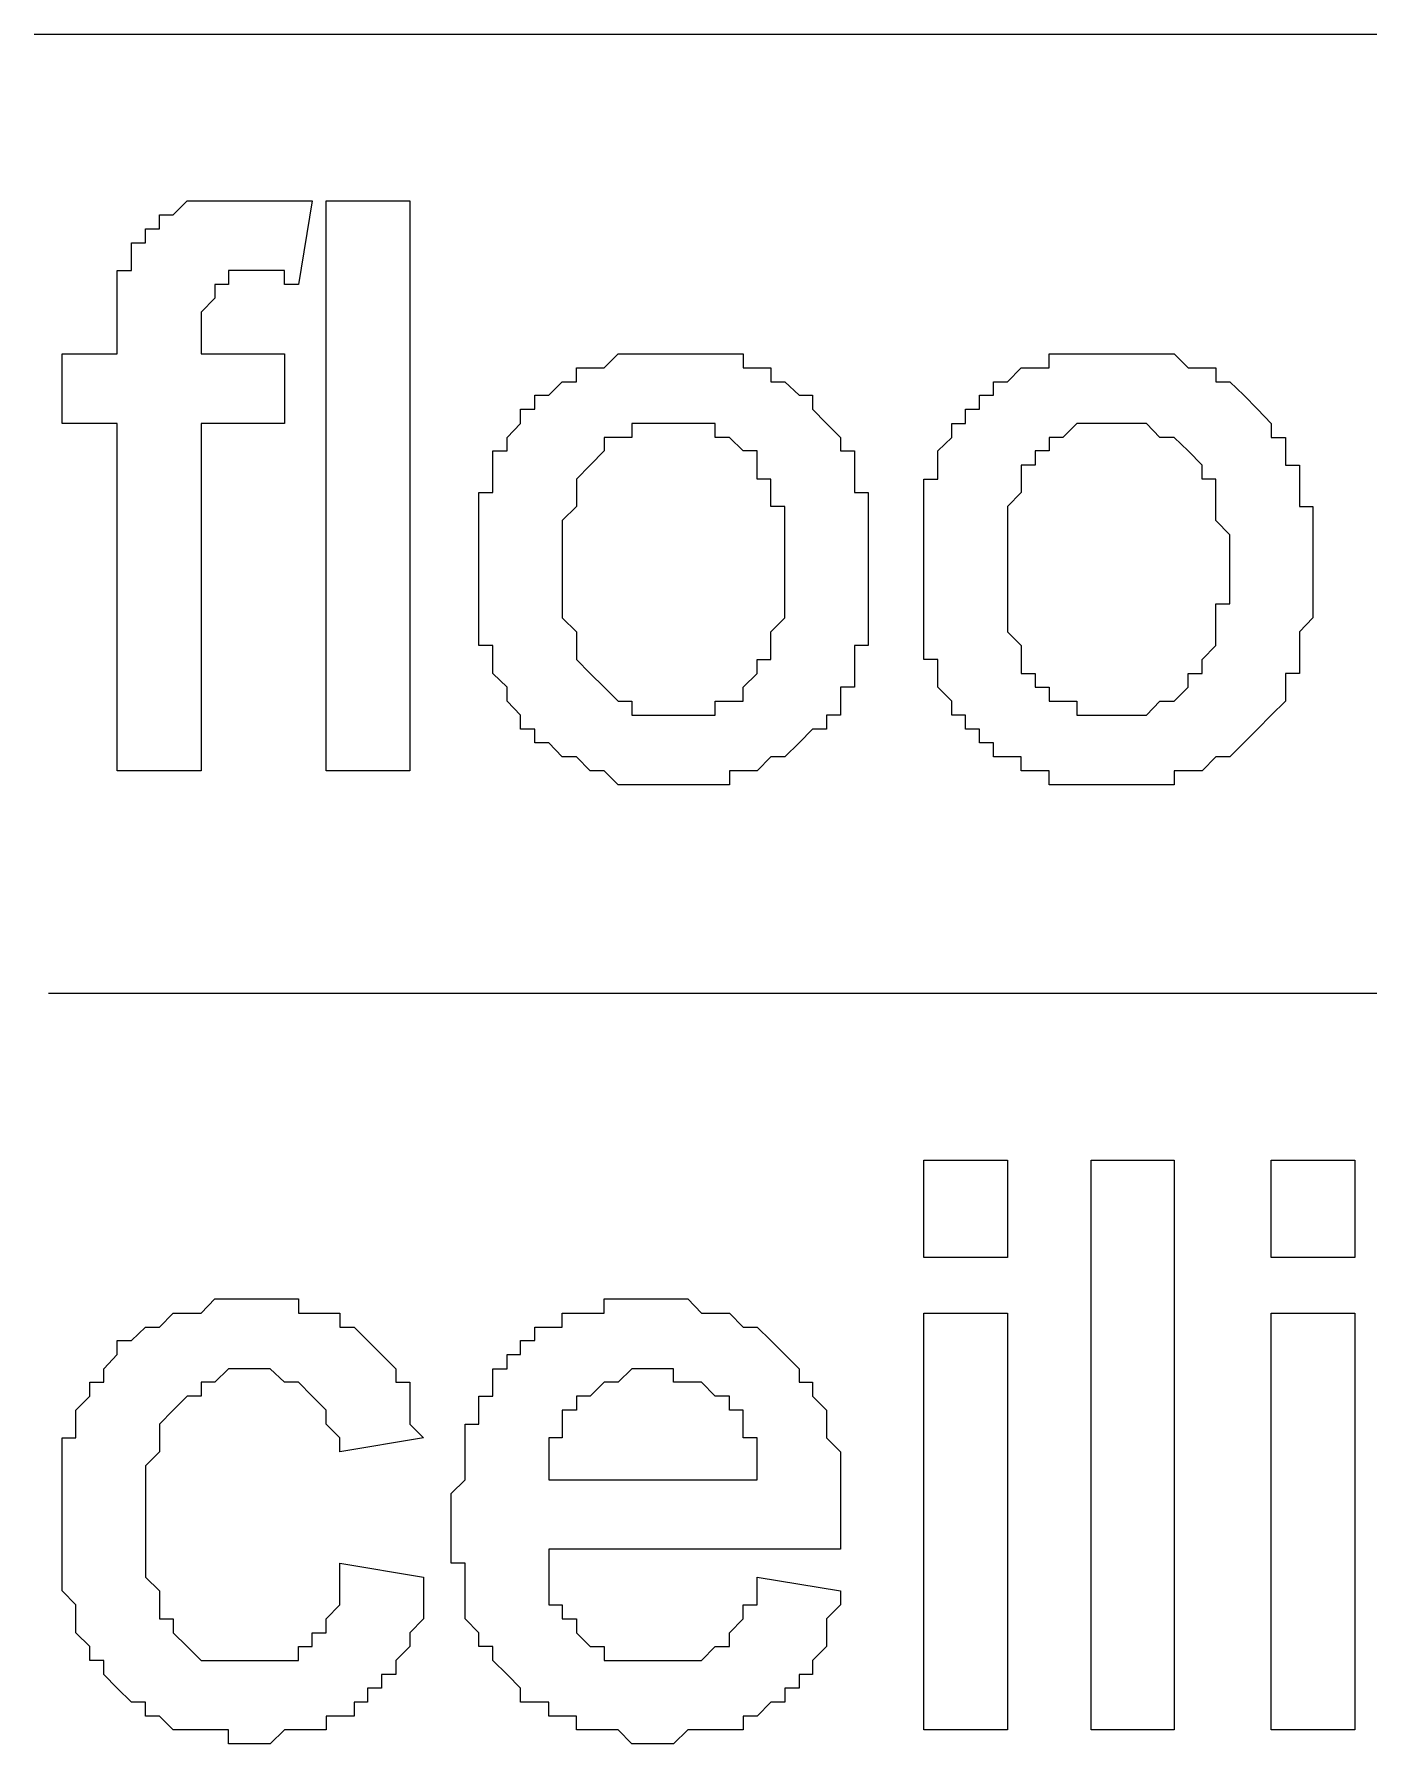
# Model space of a CAD drawing. Header units: inches. Extents: x -628 to 1537, y -1730 to 336.
# Drawn here: x 1382.87 to 1408.3, y -748.41 to -715.84 of the extents above; entities that cross this region are included whole.
import ezdxf

# ---------------------------------------------------------------- set-up
doc = ezdxf.new("R2010")
doc.units = ezdxf.units.IN
doc.layers.get('0').update_dxf_attribs({"linetype": 'CONTINUOUS'})

msp = doc.modelspace()

# ---------------------------------------------------------------- linework, layer by layer
at = {"color": 6}
for p, q in [((1382.872, -715.843), (1431.606, -715.843)), ((1385.518, -719.283), (1385.787, -719.016)), ((1385.787, -719.016), (1385.787, -719.016)), ((1385.787, -719.016), (1386.05, -719.016)), ((1386.05, -719.016), (1386.05, -719.016)), ((1386.05, -719.016), (1386.312, -719.016)), ((1386.312, -719.016), (1386.312, -719.016)), ((1386.312, -719.016), (1386.575, -719.016)), ((1386.575, -719.016), (1386.844, -719.016)), ((1386.844, -719.016), (1386.844, -719.016)), ((1386.844, -719.016), (1387.113, -719.016)), ((1387.113, -719.016), (1387.113, -719.016)), ((1387.113, -719.016), (1387.37, -719.016)), ((1387.37, -719.016), (1387.37, -719.016)), ((1387.37, -719.016), (1387.639, -719.016)), ((1387.639, -719.016), (1387.908, -719.016)), ((1388.17, -719.016), (1387.908, -720.611)), ((1387.908, -719.016), (1387.908, -719.016)), ((1387.908, -719.016), (1388.17, -719.016)), ((1388.17, -719.016), (1388.17, -719.016)), ((1388.17, -719.016), (1388.17, -719.016)), ((1388.433, -729.878), (1388.433, -719.016)), ((1388.433, -719.016), (1390.028, -719.016)), ((1390.028, -719.016), (1390.028, -729.878)), ((1385.261, -719.55), (1385.261, -719.283)), ((1385.261, -719.283), (1385.261, -719.283)), ((1385.261, -719.283), (1385.518, -719.283)), ((1385.518, -719.283), (1385.518, -719.283)), ((1384.723, -720.076), (1384.723, -719.817)), ((1384.723, -719.817), (1384.992, -719.817)), ((1384.992, -719.817), (1384.992, -719.55)), ((1384.992, -719.55), (1384.992, -719.55)), ((1384.992, -719.55), (1385.261, -719.55)), ((1384.723, -720.344), (1384.723, -720.076)), ((1384.723, -720.076), (1384.723, -720.076)), ((1384.454, -720.611), (1384.454, -720.344)), ((1384.454, -720.344), (1384.723, -720.344)), ((1384.723, -720.344), (1384.723, -720.344)), ((1386.844, -720.344), (1386.575, -720.344)), ((1386.575, -720.344), (1386.575, -720.611)), ((1387.113, -720.344), (1386.844, -720.344)), ((1387.37, -720.344), (1387.113, -720.344)), ((1387.113, -720.344), (1387.113, -720.344)), ((1387.639, -720.344), (1387.37, -720.344)), ((1387.37, -720.344), (1387.37, -720.344)), ((1387.639, -720.611), (1387.639, -720.344)), ((1384.454, -720.87), (1384.454, -720.611)), ((1386.575, -720.611), (1386.312, -720.611)), ((1386.312, -720.611), (1386.312, -720.611)), ((1386.312, -720.611), (1386.312, -720.611)), ((1386.312, -720.611), (1386.312, -720.87)), ((1387.908, -720.611), (1387.639, -720.611)), ((1384.454, -721.137), (1384.454, -720.87)), ((1384.454, -720.87), (1384.454, -720.87)), ((1386.312, -720.87), (1386.05, -721.137)), ((1386.312, -720.87), (1386.312, -720.87)), ((1384.454, -721.404), (1384.454, -721.137)), ((1384.454, -721.137), (1384.454, -721.137)), ((1384.454, -721.93), (1384.454, -721.404)), ((1386.05, -721.137), (1386.05, -721.137)), ((1386.05, -721.137), (1386.05, -721.404)), ((1386.05, -721.404), (1386.05, -721.404)), ((1386.05, -721.404), (1386.05, -721.93)), ((1383.403, -723.258), (1383.403, -721.93)), ((1383.403, -721.93), (1384.454, -721.93)), ((1386.05, -721.93), (1387.639, -721.93)), ((1387.639, -721.93), (1387.639, -723.258)), ((1393.732, -722.197), (1393.995, -721.93)), ((1393.995, -721.93), (1393.995, -721.93)), ((1393.995, -721.93), (1394.258, -721.93)), ((1394.258, -721.93), (1394.258, -721.93)), ((1394.258, -721.93), (1394.527, -721.93)), ((1394.527, -721.93), (1394.527, -721.93)), ((1394.527, -721.93), (1394.796, -721.93)), ((1394.796, -721.93), (1394.796, -721.93)), ((1394.796, -721.93), (1395.052, -721.93)), ((1395.052, -721.93), (1395.321, -721.93)), ((1395.052, -721.93), (1395.052, -721.93)), ((1395.321, -721.93), (1395.321, -721.93)), ((1395.321, -721.93), (1395.584, -721.93)), ((1395.584, -721.93), (1395.584, -721.93)), ((1395.584, -721.93), (1395.847, -721.93)), ((1395.847, -721.93), (1395.847, -721.93)), ((1395.847, -721.93), (1396.116, -721.93)), ((1396.116, -721.93), (1396.378, -721.93)), ((1396.378, -721.93), (1396.378, -722.197)), ((1402.209, -722.197), (1402.209, -721.93)), ((1402.209, -721.93), (1402.466, -721.93)), ((1402.466, -721.93), (1402.466, -721.93)), ((1402.466, -721.93), (1402.735, -721.93)), ((1402.735, -721.93), (1402.735, -721.93)), ((1402.735, -721.93), (1403.004, -721.93)), ((1403.004, -721.93), (1403.266, -721.93)), ((1403.266, -721.93), (1403.266, -721.93)), ((1403.266, -721.93), (1403.529, -721.93)), ((1403.529, -721.93), (1403.529, -721.93)), ((1403.529, -721.93), (1403.792, -721.93)), ((1403.529, -721.93), (1403.529, -721.93)), ((1403.792, -721.93), (1403.792, -721.93)), ((1403.792, -721.93), (1404.061, -721.93)), ((1404.061, -721.93), (1404.317, -721.93)), ((1404.317, -721.93), (1404.317, -721.93)), ((1404.317, -721.93), (1404.586, -721.93)), ((1404.586, -721.93), (1404.586, -721.93)), ((1404.586, -721.93), (1404.855, -722.197)), ((1393.2, -722.464), (1393.2, -722.197)), ((1393.2, -722.197), (1393.463, -722.197)), ((1393.463, -722.197), (1393.463, -722.197)), ((1393.463, -722.197), (1393.732, -722.197)), ((1393.732, -722.197), (1393.732, -722.197)), ((1396.378, -722.197), (1396.647, -722.197)), ((1396.647, -722.197), (1396.647, -722.197)), ((1396.647, -722.197), (1396.904, -722.197)), ((1396.904, -722.197), (1396.904, -722.197)), ((1396.904, -722.197), (1396.904, -722.464)), ((1401.415, -722.464), (1401.671, -722.197)), ((1401.671, -722.197), (1401.671, -722.197)), ((1401.671, -722.197), (1401.94, -722.197)), ((1401.94, -722.197), (1401.94, -722.197)), ((1401.94, -722.197), (1402.209, -722.197)), ((1404.855, -722.197), (1404.855, -722.197)), ((1404.855, -722.197), (1405.124, -722.197)), ((1405.124, -722.197), (1405.124, -722.197)), ((1405.124, -722.197), (1405.381, -722.197)), ((1405.381, -722.197), (1405.381, -722.464)), ((1392.406, -722.99), (1392.406, -722.723)), ((1392.406, -722.723), (1392.675, -722.723)), ((1392.675, -722.723), (1392.931, -722.464)), ((1392.675, -722.723), (1392.675, -722.723)), ((1392.931, -722.464), (1392.931, -722.464)), ((1392.931, -722.464), (1393.2, -722.464)), ((1396.904, -722.464), (1397.173, -722.464)), ((1397.173, -722.464), (1397.173, -722.464)), ((1397.173, -722.464), (1397.442, -722.723)), ((1397.442, -722.723), (1397.442, -722.723)), ((1397.442, -722.723), (1397.698, -722.723)), ((1397.698, -722.723), (1397.698, -722.99)), ((1400.883, -722.99), (1400.883, -722.723)), ((1400.883, -722.723), (1400.883, -722.723)), ((1400.883, -722.723), (1401.146, -722.723)), ((1401.146, -722.723), (1401.146, -722.464)), ((1401.146, -722.464), (1401.415, -722.464)), ((1401.415, -722.464), (1401.415, -722.464)), ((1405.381, -722.464), (1405.65, -722.464)), ((1405.65, -722.464), (1405.65, -722.464)), ((1405.65, -722.464), (1405.913, -722.723)), ((1405.913, -722.723), (1405.913, -722.723)), ((1405.913, -722.723), (1405.913, -722.723)), ((1405.913, -722.723), (1406.175, -722.99)), ((1392.137, -723.258), (1392.137, -722.99)), ((1392.137, -722.99), (1392.406, -722.99)), ((1392.406, -722.99), (1392.406, -722.99)), ((1397.698, -722.99), (1397.698, -722.99)), ((1397.698, -722.99), (1397.698, -722.99)), ((1397.698, -722.99), (1397.967, -723.258)), ((1400.614, -723.258), (1400.614, -722.99)), ((1400.614, -722.99), (1400.614, -722.99)), ((1400.614, -722.99), (1400.883, -722.99)), ((1406.175, -722.99), (1406.175, -722.99)), ((1406.175, -722.99), (1406.175, -722.99)), ((1406.175, -722.99), (1406.438, -723.258)), ((1384.454, -723.258), (1383.403, -723.258)), ((1384.454, -729.878), (1384.454, -723.258)), ((1387.639, -723.258), (1386.05, -723.258)), ((1386.05, -723.258), (1386.05, -729.878)), ((1391.88, -723.525), (1392.137, -723.258)), ((1392.137, -723.258), (1392.137, -723.258)), ((1394.527, -723.258), (1394.258, -723.258)), ((1394.258, -723.258), (1394.258, -723.525)), ((1394.796, -723.258), (1394.527, -723.258)), ((1394.527, -723.258), (1394.527, -723.258)), ((1395.052, -723.258), (1394.796, -723.258)), ((1394.796, -723.258), (1394.796, -723.258)), ((1395.321, -723.258), (1395.052, -723.258)), ((1395.052, -723.258), (1395.052, -723.258)), ((1395.584, -723.258), (1395.321, -723.258)), ((1395.321, -723.258), (1395.321, -723.258)), ((1395.847, -723.258), (1395.584, -723.258)), ((1395.847, -723.525), (1395.847, -723.258)), ((1397.967, -723.258), (1397.967, -723.258)), ((1397.967, -723.258), (1397.967, -723.258)), ((1397.967, -723.258), (1398.23, -723.525)), ((1400.351, -723.525), (1400.351, -723.258)), ((1400.351, -723.258), (1400.614, -723.258)), ((1402.735, -723.258), (1402.466, -723.525)), ((1403.004, -723.258), (1402.735, -723.258)), ((1402.735, -723.258), (1402.735, -723.258)), ((1403.266, -723.258), (1403.004, -723.258)), ((1403.529, -723.258), (1403.266, -723.258)), ((1403.266, -723.258), (1403.266, -723.258)), ((1403.792, -723.258), (1403.529, -723.258)), ((1403.529, -723.258), (1403.529, -723.258)), ((1404.061, -723.258), (1403.792, -723.258)), ((1403.792, -723.258), (1403.792, -723.258)), ((1404.317, -723.525), (1404.061, -723.258)), ((1404.061, -723.258), (1404.061, -723.258)), ((1406.438, -723.258), (1406.438, -723.258)), ((1406.438, -723.258), (1406.438, -723.258)), ((1406.438, -723.258), (1406.438, -723.525)), ((1391.88, -723.783), (1391.88, -723.525)), ((1391.88, -723.525), (1391.88, -723.525)), ((1391.88, -723.525), (1391.88, -723.525)), ((1393.995, -723.525), (1393.732, -723.525)), ((1393.732, -723.525), (1393.732, -723.783)), ((1394.258, -723.525), (1393.995, -723.525)), ((1393.995, -723.525), (1393.995, -723.525)), ((1396.116, -723.525), (1395.847, -723.525)), ((1395.847, -723.525), (1395.847, -723.525)), ((1396.378, -723.783), (1396.116, -723.525)), ((1396.116, -723.525), (1396.116, -723.525)), ((1398.23, -723.525), (1398.23, -723.525)), ((1398.23, -723.525), (1398.23, -723.783)), ((1400.088, -723.783), (1400.351, -723.525)), ((1400.351, -723.525), (1400.351, -723.525)), ((1400.351, -723.525), (1400.351, -723.525)), ((1402.466, -723.525), (1402.209, -723.525)), ((1402.209, -723.525), (1402.209, -723.783)), ((1402.466, -723.525), (1402.466, -723.525)), ((1402.466, -723.525), (1402.466, -723.525)), ((1404.586, -723.525), (1404.317, -723.525)), ((1404.317, -723.525), (1404.317, -723.525)), ((1404.855, -723.783), (1404.586, -723.525)), ((1404.586, -723.525), (1404.586, -723.525)), ((1406.438, -723.525), (1406.707, -723.525)), ((1406.707, -723.525), (1406.707, -723.783)), ((1391.611, -724.051), (1391.611, -723.783)), ((1391.611, -723.783), (1391.88, -723.783)), ((1391.611, -724.318), (1391.611, -724.051)), ((1391.611, -724.051), (1391.611, -724.051)), ((1393.463, -724.051), (1393.2, -724.318)), ((1393.732, -723.783), (1393.463, -724.051)), ((1393.463, -724.051), (1393.463, -724.051)), ((1393.463, -724.051), (1393.463, -724.051)), ((1393.732, -723.783), (1393.732, -723.783)), ((1396.647, -723.783), (1396.378, -723.783)), ((1396.378, -723.783), (1396.378, -723.783)), ((1396.647, -724.051), (1396.647, -723.783)), ((1396.647, -724.318), (1396.647, -724.051)), ((1396.647, -724.051), (1396.647, -724.051)), ((1398.23, -723.783), (1398.499, -723.783)), ((1398.499, -723.783), (1398.499, -724.051)), ((1398.499, -724.051), (1398.499, -724.051)), ((1398.499, -724.051), (1398.499, -724.318)), ((1400.088, -724.051), (1400.088, -723.783)), ((1400.088, -723.783), (1400.088, -723.783)), ((1400.088, -724.318), (1400.088, -724.051)), ((1400.088, -724.051), (1400.088, -724.051)), ((1401.94, -724.051), (1401.671, -724.051)), ((1401.671, -724.051), (1401.671, -724.318)), ((1402.209, -723.783), (1401.94, -723.783)), ((1401.94, -723.783), (1401.94, -724.051)), ((1401.94, -724.051), (1401.94, -724.051)), ((1405.124, -724.051), (1404.855, -723.783)), ((1404.855, -723.783), (1404.855, -723.783)), ((1404.855, -723.783), (1404.855, -723.783)), ((1405.124, -724.318), (1405.124, -724.051)), ((1405.124, -724.051), (1405.124, -724.051)), ((1406.707, -723.783), (1406.707, -723.783)), ((1406.707, -723.783), (1406.707, -724.051)), ((1406.707, -724.051), (1406.976, -724.051)), ((1406.976, -724.051), (1406.976, -724.318)), ((1391.611, -724.576), (1391.611, -724.318)), ((1391.611, -724.318), (1391.611, -724.318)), ((1393.2, -724.318), (1393.2, -724.318)), ((1393.2, -724.318), (1393.2, -724.576)), ((1396.904, -724.318), (1396.647, -724.318)), ((1396.904, -724.576), (1396.904, -724.318)), ((1396.904, -724.318), (1396.904, -724.318)), ((1398.499, -724.318), (1398.499, -724.318)), ((1398.499, -724.318), (1398.499, -724.576)), ((1399.819, -724.576), (1399.819, -724.318)), ((1399.819, -724.318), (1400.088, -724.318)), ((1401.671, -724.318), (1401.671, -724.318)), ((1401.671, -724.318), (1401.671, -724.576)), ((1405.381, -724.318), (1405.124, -724.318)), ((1405.124, -724.318), (1405.124, -724.318)), ((1405.381, -724.576), (1405.381, -724.318)), ((1406.976, -724.318), (1406.976, -724.318)), ((1406.976, -724.318), (1406.976, -724.576)), ((1391.342, -724.844), (1391.342, -724.576)), ((1391.342, -724.576), (1391.611, -724.576)), ((1393.2, -724.576), (1393.2, -724.576)), ((1393.2, -724.576), (1393.2, -724.844)), ((1396.904, -724.844), (1396.904, -724.576)), ((1396.904, -724.576), (1396.904, -724.576)), ((1398.499, -724.576), (1398.762, -724.576)), ((1398.762, -724.576), (1398.762, -724.844)), ((1399.819, -724.844), (1399.819, -724.576)), ((1399.819, -724.576), (1399.819, -724.576)), ((1401.671, -724.576), (1401.415, -724.844)), ((1401.671, -724.576), (1401.671, -724.576)), ((1405.381, -724.844), (1405.381, -724.576)), ((1405.381, -724.576), (1405.381, -724.576)), ((1406.976, -724.576), (1406.976, -724.576)), ((1406.976, -724.576), (1406.976, -724.844)), ((1391.342, -725.111), (1391.342, -724.844)), ((1393.2, -724.844), (1392.931, -725.111)), ((1393.2, -724.844), (1393.2, -724.844)), ((1397.173, -724.844), (1396.904, -724.844)), ((1397.173, -725.111), (1397.173, -724.844)), ((1398.762, -724.844), (1398.762, -724.844)), ((1398.762, -724.844), (1398.762, -725.111)), ((1399.819, -725.111), (1399.819, -724.844)), ((1401.415, -724.844), (1401.415, -724.844)), ((1401.415, -724.844), (1401.415, -725.111)), ((1405.381, -725.111), (1405.381, -724.844)), ((1405.381, -724.844), (1405.381, -724.844)), ((1406.976, -724.844), (1407.233, -724.844)), ((1407.233, -724.844), (1407.233, -725.111)), ((1391.342, -725.378), (1391.342, -725.111)), ((1391.342, -725.111), (1391.342, -725.111)), ((1392.931, -725.111), (1392.931, -725.111)), ((1392.931, -725.111), (1392.931, -725.378)), ((1397.173, -725.378), (1397.173, -725.111)), ((1398.762, -725.111), (1398.762, -725.111)), ((1398.762, -725.111), (1398.762, -725.378)), ((1399.819, -725.378), (1399.819, -725.111)), ((1399.819, -725.111), (1399.819, -725.111)), ((1401.415, -725.111), (1401.415, -725.111)), ((1401.415, -725.111), (1401.415, -725.378)), ((1405.65, -725.378), (1405.381, -725.111)), ((1407.233, -725.111), (1407.233, -725.111)), ((1407.233, -725.111), (1407.233, -725.378)), ((1391.342, -725.637), (1391.342, -725.378)), ((1391.342, -725.378), (1391.342, -725.378)), ((1391.342, -725.904), (1391.342, -725.637)), ((1392.931, -725.378), (1392.931, -725.378)), ((1392.931, -725.378), (1392.931, -725.637)), ((1392.931, -725.637), (1392.931, -725.904)), ((1397.173, -725.637), (1397.173, -725.378)), ((1397.173, -725.378), (1397.173, -725.378)), ((1397.173, -725.904), (1397.173, -725.637)), ((1398.762, -725.378), (1398.762, -725.637)), ((1398.762, -725.637), (1398.762, -725.637)), ((1398.762, -725.637), (1398.762, -725.904)), ((1399.819, -725.637), (1399.819, -725.378)), ((1399.819, -725.378), (1399.819, -725.378)), ((1399.819, -725.904), (1399.819, -725.637)), ((1401.415, -725.378), (1401.415, -725.378)), ((1401.415, -725.378), (1401.415, -725.637)), ((1401.415, -725.637), (1401.415, -725.904)), ((1405.65, -725.637), (1405.65, -725.378)), ((1405.65, -725.378), (1405.65, -725.378)), ((1405.65, -725.904), (1405.65, -725.637)), ((1407.233, -725.378), (1407.233, -725.637)), ((1407.233, -725.637), (1407.233, -725.637)), ((1407.233, -725.637), (1407.233, -725.904)), ((1391.342, -726.171), (1391.342, -725.904)), ((1391.342, -725.904), (1391.342, -725.904)), ((1392.931, -725.904), (1392.931, -725.904)), ((1392.931, -725.904), (1392.931, -725.904)), ((1392.931, -725.904), (1392.931, -726.171)), ((1397.173, -726.171), (1397.173, -725.904)), ((1397.173, -725.904), (1397.173, -725.904)), ((1398.762, -725.904), (1398.762, -725.904)), ((1398.762, -725.904), (1398.762, -726.171)), ((1399.819, -726.171), (1399.819, -725.904)), ((1399.819, -725.904), (1399.819, -725.904)), ((1401.415, -725.904), (1401.415, -725.904)), ((1401.415, -725.904), (1401.415, -725.904)), ((1401.415, -725.904), (1401.415, -726.171)), ((1405.65, -726.171), (1405.65, -725.904)), ((1405.65, -725.904), (1405.65, -725.904)), ((1407.233, -725.904), (1407.233, -725.904)), ((1407.233, -725.904), (1407.233, -726.171)), ((1391.342, -726.439), (1391.342, -726.171)), ((1391.342, -726.171), (1391.342, -726.171)), ((1392.931, -726.171), (1392.931, -726.439)), ((1397.173, -726.439), (1397.173, -726.171)), ((1397.173, -726.171), (1397.173, -726.171)), ((1398.762, -726.171), (1398.762, -726.171)), ((1398.762, -726.171), (1398.762, -726.439)), ((1399.819, -726.439), (1399.819, -726.171)), ((1399.819, -726.171), (1399.819, -726.171)), ((1401.415, -726.171), (1401.415, -726.439)), ((1405.65, -726.439), (1405.65, -726.171)), ((1405.65, -726.171), (1405.65, -726.171)), ((1407.233, -726.171), (1407.233, -726.171)), ((1407.233, -726.171), (1407.233, -726.439)), ((1391.342, -726.697), (1391.342, -726.439)), ((1392.931, -726.439), (1392.931, -726.439)), ((1392.931, -726.439), (1392.931, -726.697)), ((1397.173, -726.697), (1397.173, -726.439)), ((1398.762, -726.439), (1398.762, -726.697)), ((1399.819, -726.697), (1399.819, -726.439)), ((1401.415, -726.439), (1401.415, -726.439)), ((1401.415, -726.439), (1401.415, -726.697)), ((1405.65, -726.697), (1405.65, -726.439)), ((1407.233, -726.439), (1407.233, -726.697)), ((1391.342, -726.964), (1391.342, -726.697)), ((1391.342, -726.697), (1391.342, -726.697)), ((1391.342, -727.232), (1391.342, -726.964)), ((1392.931, -726.697), (1392.931, -726.964)), ((1392.931, -726.964), (1392.931, -726.964)), ((1392.931, -726.964), (1393.2, -727.232)), ((1396.904, -727.232), (1397.173, -726.964)), ((1397.173, -726.964), (1397.173, -726.697)), ((1397.173, -726.697), (1397.173, -726.697)), ((1397.173, -726.964), (1397.173, -726.964)), ((1398.762, -726.697), (1398.762, -726.697)), ((1398.762, -726.697), (1398.762, -726.964)), ((1398.762, -726.964), (1398.762, -727.232)), ((1399.819, -726.964), (1399.819, -726.697)), ((1399.819, -726.697), (1399.819, -726.697)), ((1399.819, -727.232), (1399.819, -726.964)), ((1401.415, -726.697), (1401.415, -726.964)), ((1401.415, -726.964), (1401.415, -726.964)), ((1401.415, -726.964), (1401.415, -727.232)), ((1405.381, -726.964), (1405.381, -726.697)), ((1405.381, -726.697), (1405.65, -726.697)), ((1405.381, -727.232), (1405.381, -726.964)), ((1405.381, -726.964), (1405.381, -726.964)), ((1407.233, -726.964), (1406.976, -727.232)), ((1407.233, -726.697), (1407.233, -726.697)), ((1407.233, -726.697), (1407.233, -726.964)), ((1391.342, -727.491), (1391.342, -727.232)), ((1391.342, -727.232), (1391.342, -727.232)), ((1393.2, -727.232), (1393.2, -727.232)), ((1393.2, -727.232), (1393.2, -727.491)), ((1396.904, -727.491), (1396.904, -727.232)), ((1396.904, -727.232), (1396.904, -727.232)), ((1398.762, -727.232), (1398.762, -727.232)), ((1398.762, -727.232), (1398.762, -727.491)), ((1399.819, -727.491), (1399.819, -727.232)), ((1399.819, -727.232), (1399.819, -727.232)), ((1401.415, -727.232), (1401.415, -727.232)), ((1401.415, -727.232), (1401.671, -727.491)), ((1405.381, -727.491), (1405.381, -727.232)), ((1405.381, -727.232), (1405.381, -727.232)), ((1406.976, -727.232), (1406.976, -727.232)), ((1406.976, -727.232), (1406.976, -727.491)), ((1391.611, -727.491), (1391.342, -727.491)), ((1391.611, -727.758), (1391.611, -727.491)), ((1393.2, -727.491), (1393.2, -727.491)), ((1393.2, -727.491), (1393.2, -727.758)), ((1396.904, -727.758), (1396.904, -727.491)), ((1396.904, -727.491), (1396.904, -727.491)), ((1398.762, -727.491), (1398.499, -727.491)), ((1398.499, -727.491), (1398.499, -727.758)), ((1399.819, -727.758), (1399.819, -727.491)), ((1399.819, -727.491), (1399.819, -727.491)), ((1401.671, -727.491), (1401.671, -727.491)), ((1401.671, -727.491), (1401.671, -727.758)), ((1405.124, -727.758), (1405.381, -727.491)), ((1405.381, -727.491), (1405.381, -727.491)), ((1406.976, -727.491), (1406.976, -727.491)), ((1406.976, -727.491), (1406.976, -727.758)), ((1391.611, -728.025), (1391.611, -727.758)), ((1391.611, -727.758), (1391.611, -727.758)), ((1393.2, -727.758), (1393.2, -727.758)), ((1393.2, -727.758), (1393.463, -728.025)), ((1396.647, -728.025), (1396.647, -727.758)), ((1396.647, -727.758), (1396.904, -727.758)), ((1398.499, -727.758), (1398.499, -727.758)), ((1398.499, -727.758), (1398.499, -728.025)), ((1400.088, -727.758), (1399.819, -727.758)), ((1400.088, -728.025), (1400.088, -727.758)), ((1401.671, -727.758), (1401.671, -727.758)), ((1401.671, -727.758), (1401.671, -728.025)), ((1405.124, -728.025), (1405.124, -727.758)), ((1405.124, -727.758), (1405.124, -727.758)), ((1406.976, -727.758), (1406.976, -727.758)), ((1406.976, -727.758), (1406.976, -728.025)), ((1391.88, -728.284), (1391.611, -728.025)), ((1391.611, -728.025), (1391.611, -728.025)), ((1391.88, -728.551), (1391.88, -728.284)), ((1391.88, -728.284), (1391.88, -728.284)), ((1393.463, -728.025), (1393.463, -728.025)), ((1393.463, -728.025), (1393.463, -728.025)), ((1393.463, -728.025), (1393.463, -728.025)), ((1393.463, -728.025), (1393.732, -728.284)), ((1393.732, -728.284), (1393.732, -728.284)), ((1393.732, -728.284), (1393.995, -728.551)), ((1396.378, -728.284), (1396.647, -728.025)), ((1396.378, -728.551), (1396.378, -728.284)), ((1396.378, -728.284), (1396.378, -728.284)), ((1396.647, -728.025), (1396.647, -728.025)), ((1396.647, -728.025), (1396.647, -728.025)), ((1398.499, -728.284), (1398.23, -728.284)), ((1398.23, -728.284), (1398.23, -728.551)), ((1398.499, -728.025), (1398.499, -728.025)), ((1398.499, -728.025), (1398.499, -728.284)), ((1400.088, -728.284), (1400.088, -728.025)), ((1400.088, -728.025), (1400.088, -728.025)), ((1400.351, -728.551), (1400.088, -728.284)), ((1400.088, -728.284), (1400.088, -728.284)), ((1401.671, -728.025), (1401.94, -728.025)), ((1401.94, -728.025), (1401.94, -728.025)), ((1401.94, -728.025), (1401.94, -728.025)), ((1401.94, -728.025), (1401.94, -728.284)), ((1401.94, -728.284), (1402.209, -728.284)), ((1402.209, -728.284), (1402.209, -728.551)), ((1404.586, -728.551), (1404.855, -728.284)), ((1404.855, -728.284), (1404.855, -728.025)), ((1404.855, -728.025), (1405.124, -728.025)), ((1404.855, -728.284), (1404.855, -728.284)), ((1405.124, -728.025), (1405.124, -728.025)), ((1406.976, -728.025), (1406.707, -728.025)), ((1406.707, -728.025), (1406.707, -728.284)), ((1406.707, -728.284), (1406.707, -728.284)), ((1406.707, -728.284), (1406.707, -728.551)), ((1392.137, -728.818), (1391.88, -728.551)), ((1391.88, -728.551), (1391.88, -728.551)), ((1393.995, -728.551), (1393.995, -728.551)), ((1393.995, -728.551), (1393.995, -728.551)), ((1393.995, -728.551), (1394.258, -728.551)), ((1394.258, -728.551), (1394.258, -728.818)), ((1395.847, -728.818), (1395.847, -728.551)), ((1395.847, -728.551), (1396.116, -728.551)), ((1396.116, -728.551), (1396.116, -728.551)), ((1396.116, -728.551), (1396.378, -728.551)), ((1398.23, -728.551), (1398.23, -728.551)), ((1398.23, -728.551), (1398.23, -728.818)), ((1400.351, -728.818), (1400.351, -728.551)), ((1400.351, -728.551), (1400.351, -728.551)), ((1402.209, -728.551), (1402.466, -728.551)), ((1402.466, -728.551), (1402.466, -728.551)), ((1402.466, -728.551), (1402.735, -728.551)), ((1402.735, -728.551), (1402.735, -728.818)), ((1404.061, -728.818), (1404.317, -728.551)), ((1404.317, -728.551), (1404.317, -728.551)), ((1404.317, -728.551), (1404.586, -728.551)), ((1404.586, -728.551), (1404.586, -728.551)), ((1406.707, -728.551), (1406.438, -728.818)), ((1406.707, -728.551), (1406.707, -728.551)), ((1392.137, -729.085), (1392.137, -728.818)), ((1392.137, -728.818), (1392.137, -728.818)), ((1392.137, -728.818), (1392.137, -728.818)), ((1394.258, -728.818), (1394.527, -728.818)), ((1394.527, -728.818), (1394.796, -728.818)), ((1394.796, -728.818), (1394.796, -728.818)), ((1394.796, -728.818), (1395.052, -728.818)), ((1395.052, -728.818), (1395.321, -728.818)), ((1395.052, -728.818), (1395.052, -728.818)), ((1395.052, -728.818), (1395.052, -728.818)), ((1395.321, -728.818), (1395.321, -728.818)), ((1395.321, -728.818), (1395.584, -728.818)), ((1395.584, -728.818), (1395.584, -728.818)), ((1395.584, -728.818), (1395.847, -728.818)), ((1398.23, -728.818), (1397.967, -728.818)), ((1397.967, -728.818), (1397.967, -728.818)), ((1397.967, -728.818), (1397.967, -729.085)), ((1400.614, -728.818), (1400.351, -728.818)), ((1400.351, -728.818), (1400.351, -728.818)), ((1400.614, -729.085), (1400.614, -728.818)), ((1402.735, -728.818), (1403.004, -728.818)), ((1403.004, -728.818), (1403.004, -728.818)), ((1403.004, -728.818), (1403.266, -728.818)), ((1403.266, -728.818), (1403.266, -728.818)), ((1403.266, -728.818), (1403.529, -728.818)), ((1403.529, -728.818), (1403.529, -728.818)), ((1403.529, -728.818), (1403.792, -728.818)), ((1403.529, -728.818), (1403.529, -728.818)), ((1403.792, -728.818), (1403.792, -728.818)), ((1403.792, -728.818), (1404.061, -728.818)), ((1404.061, -728.818), (1404.061, -728.818)), ((1406.438, -728.818), (1406.175, -729.085)), ((1406.438, -728.818), (1406.438, -728.818)), ((1406.438, -728.818), (1406.438, -728.818)), ((1392.406, -729.085), (1392.137, -729.085)), ((1392.406, -729.344), (1392.406, -729.085)), ((1392.406, -729.085), (1392.406, -729.085)), ((1397.698, -729.085), (1397.442, -729.344)), ((1397.967, -729.085), (1397.698, -729.085)), ((1397.698, -729.085), (1397.698, -729.085)), ((1397.698, -729.085), (1397.698, -729.085)), ((1400.883, -729.085), (1400.614, -729.085)), ((1400.614, -729.085), (1400.614, -729.085)), ((1400.883, -729.344), (1400.883, -729.085)), ((1406.175, -729.085), (1405.913, -729.344)), ((1406.175, -729.085), (1406.175, -729.085)), ((1406.175, -729.085), (1406.175, -729.085)), ((1406.175, -729.085), (1406.175, -729.085)), ((1392.675, -729.344), (1392.406, -729.344)), ((1392.931, -729.611), (1392.675, -729.344)), ((1392.675, -729.344), (1392.675, -729.344)), ((1397.442, -729.344), (1397.173, -729.611)), ((1397.442, -729.344), (1397.442, -729.344)), ((1401.146, -729.344), (1400.883, -729.344)), ((1400.883, -729.344), (1400.883, -729.344)), ((1401.146, -729.611), (1401.146, -729.344)), ((1405.913, -729.344), (1405.65, -729.611)), ((1405.913, -729.344), (1405.913, -729.344)), ((1386.05, -729.878), (1384.454, -729.878)), ((1390.028, -729.878), (1388.433, -729.878)), ((1393.2, -729.611), (1392.931, -729.611)), ((1392.931, -729.611), (1392.931, -729.611)), ((1393.463, -729.878), (1393.2, -729.611)), ((1393.2, -729.611), (1393.2, -729.611)), ((1393.732, -729.878), (1393.463, -729.878)), ((1393.463, -729.878), (1393.463, -729.878)), ((1393.995, -730.146), (1393.732, -729.878)), ((1393.732, -729.878), (1393.732, -729.878)), ((1396.378, -729.878), (1396.116, -729.878)), ((1396.116, -729.878), (1396.116, -730.146)), ((1396.647, -729.878), (1396.378, -729.878)), ((1396.378, -729.878), (1396.378, -729.878)), ((1396.904, -729.611), (1396.647, -729.878)), ((1396.647, -729.878), (1396.647, -729.878)), ((1397.173, -729.611), (1396.904, -729.611)), ((1396.904, -729.611), (1396.904, -729.611)), ((1397.173, -729.611), (1397.173, -729.611)), ((1401.415, -729.611), (1401.146, -729.611)), ((1401.671, -729.611), (1401.415, -729.611)), ((1401.415, -729.611), (1401.415, -729.611)), ((1401.671, -729.878), (1401.671, -729.611)), ((1401.94, -729.878), (1401.671, -729.878)), ((1402.209, -729.878), (1401.94, -729.878)), ((1401.94, -729.878), (1401.94, -729.878)), ((1402.209, -730.146), (1402.209, -729.878)), ((1404.855, -729.878), (1404.586, -729.878)), ((1404.586, -729.878), (1404.586, -730.146)), ((1405.124, -729.878), (1404.855, -729.878)), ((1404.855, -729.878), (1404.855, -729.878)), ((1405.381, -729.611), (1405.124, -729.878)), ((1405.124, -729.878), (1405.124, -729.878)), ((1405.65, -729.611), (1405.381, -729.611)), ((1405.381, -729.611), (1405.381, -729.611)), ((1405.65, -729.611), (1405.65, -729.611)), ((1394.258, -730.146), (1393.995, -730.146)), ((1393.995, -730.146), (1393.995, -730.146)), ((1394.527, -730.146), (1394.258, -730.146)), ((1394.258, -730.146), (1394.258, -730.146)), ((1394.796, -730.146), (1394.527, -730.146)), ((1394.527, -730.146), (1394.527, -730.146)), ((1395.052, -730.146), (1394.796, -730.146)), ((1394.796, -730.146), (1394.796, -730.146)), ((1395.321, -730.146), (1395.052, -730.146)), ((1395.052, -730.146), (1395.052, -730.146)), ((1395.584, -730.146), (1395.321, -730.146)), ((1395.321, -730.146), (1395.321, -730.146)), ((1395.847, -730.146), (1395.584, -730.146)), ((1395.584, -730.146), (1395.584, -730.146)), ((1396.116, -730.146), (1395.847, -730.146)), ((1395.847, -730.146), (1395.847, -730.146)), ((1402.466, -730.146), (1402.209, -730.146)), ((1402.735, -730.146), (1402.466, -730.146)), ((1402.466, -730.146), (1402.466, -730.146)), ((1403.004, -730.146), (1402.735, -730.146)), ((1402.735, -730.146), (1402.735, -730.146)), ((1403.266, -730.146), (1403.004, -730.146)), ((1403.529, -730.146), (1403.266, -730.146)), ((1403.266, -730.146), (1403.266, -730.146)), ((1403.792, -730.146), (1403.529, -730.146)), ((1403.529, -730.146), (1403.529, -730.146)), ((1403.529, -730.146), (1403.529, -730.146)), ((1404.061, -730.146), (1403.792, -730.146)), ((1403.792, -730.146), (1403.792, -730.146)), ((1404.317, -730.146), (1404.061, -730.146)), ((1404.586, -730.146), (1404.317, -730.146)), ((1404.317, -730.146), (1404.317, -730.146)), ((1383.141, -734.111), (1413.063, -734.111)), ((1399.819, -739.146), (1399.819, -737.293)), ((1399.819, -737.293), (1401.415, -737.293)), ((1401.415, -737.293), (1401.415, -739.146)), ((1403.004, -748.147), (1403.004, -737.293)), ((1403.004, -737.293), (1404.586, -737.293)), ((1404.586, -737.293), (1404.586, -748.147)), ((1406.438, -739.146), (1406.438, -737.293)), ((1406.438, -737.293), (1408.033, -737.293)), ((1408.033, -737.293), (1408.033, -739.146)), ((1401.415, -739.146), (1399.819, -739.146)), ((1408.033, -739.146), (1406.438, -739.146)), ((1386.05, -740.207), (1386.312, -739.939)), ((1386.312, -739.939), (1386.312, -739.939)), ((1386.312, -739.939), (1386.575, -739.939)), ((1386.575, -739.939), (1386.844, -739.939)), ((1386.844, -739.939), (1386.844, -739.939)), ((1386.844, -739.939), (1387.113, -739.939)), ((1387.113, -739.939), (1387.113, -739.939)), ((1387.113, -739.939), (1387.37, -739.939)), ((1387.37, -739.939), (1387.37, -739.939)), ((1387.37, -739.939), (1387.639, -739.939)), ((1387.639, -739.939), (1387.908, -739.939)), ((1387.908, -739.939), (1387.908, -740.207)), ((1393.732, -740.207), (1393.732, -739.939)), ((1393.732, -739.939), (1393.995, -739.939)), ((1393.995, -739.939), (1394.258, -739.939)), ((1394.258, -739.939), (1394.258, -739.939)), ((1394.258, -739.939), (1394.527, -739.939)), ((1394.527, -739.939), (1394.527, -739.939)), ((1394.527, -739.939), (1394.527, -739.939)), ((1394.527, -739.939), (1394.796, -739.939)), ((1394.796, -739.939), (1395.052, -739.939)), ((1395.052, -739.939), (1395.052, -739.939)), ((1395.052, -739.939), (1395.321, -739.939)), ((1395.321, -739.939), (1395.321, -739.939)), ((1395.321, -739.939), (1395.584, -740.207)), ((1385.261, -740.474), (1385.518, -740.207)), ((1385.518, -740.207), (1385.518, -740.207)), ((1385.518, -740.207), (1385.787, -740.207)), ((1385.787, -740.207), (1385.787, -740.207)), ((1385.787, -740.207), (1386.05, -740.207)), ((1386.05, -740.207), (1386.05, -740.207)), ((1387.908, -740.207), (1388.17, -740.207)), ((1388.17, -740.207), (1388.17, -740.207)), ((1388.17, -740.207), (1388.433, -740.207)), ((1388.433, -740.207), (1388.433, -740.207)), ((1388.433, -740.207), (1388.696, -740.207)), ((1388.696, -740.207), (1388.696, -740.474)), ((1392.931, -740.474), (1392.931, -740.207)), ((1392.931, -740.207), (1393.2, -740.207)), ((1393.2, -740.207), (1393.2, -740.207)), ((1393.2, -740.207), (1393.463, -740.207)), ((1393.463, -740.207), (1393.463, -740.207)), ((1393.463, -740.207), (1393.732, -740.207)), ((1395.584, -740.207), (1395.584, -740.207)), ((1395.584, -740.207), (1395.847, -740.207)), ((1395.847, -740.207), (1395.847, -740.207)), ((1395.847, -740.207), (1396.116, -740.207)), ((1396.116, -740.207), (1396.378, -740.474)), ((1399.819, -748.147), (1399.819, -740.207)), ((1399.819, -740.207), (1401.415, -740.207)), ((1401.415, -740.207), (1401.415, -748.147)), ((1406.438, -748.147), (1406.438, -740.207)), ((1406.438, -740.207), (1408.033, -740.207)), ((1408.033, -740.207), (1408.033, -748.147)), ((1384.723, -740.733), (1384.992, -740.474)), ((1384.992, -740.474), (1384.992, -740.474)), ((1384.992, -740.474), (1385.261, -740.474)), ((1385.261, -740.474), (1385.261, -740.474)), ((1388.696, -740.474), (1388.965, -740.474)), ((1388.965, -740.474), (1388.965, -740.474)), ((1388.965, -740.474), (1389.221, -740.733)), ((1392.406, -740.733), (1392.406, -740.474)), ((1392.406, -740.474), (1392.675, -740.474)), ((1392.675, -740.474), (1392.675, -740.474)), ((1392.675, -740.474), (1392.931, -740.474)), ((1396.378, -740.474), (1396.378, -740.474)), ((1396.378, -740.474), (1396.378, -740.474)), ((1396.378, -740.474), (1396.647, -740.474)), ((1396.647, -740.474), (1396.647, -740.474)), ((1396.647, -740.474), (1396.904, -740.733)), ((1384.454, -741), (1384.454, -740.733)), ((1384.454, -740.733), (1384.723, -740.733)), ((1384.723, -740.733), (1384.723, -740.733)), ((1389.221, -740.733), (1389.221, -740.733)), ((1389.221, -740.733), (1389.221, -740.733)), ((1389.221, -740.733), (1389.221, -740.733)), ((1389.221, -740.733), (1389.49, -741)), ((1392.137, -741), (1392.137, -740.733)), ((1392.137, -740.733), (1392.406, -740.733)), ((1392.406, -740.733), (1392.406, -740.733)), ((1396.904, -740.733), (1396.904, -740.733)), ((1396.904, -740.733), (1396.904, -740.733)), ((1396.904, -740.733), (1397.173, -741)), ((1384.198, -741.267), (1384.454, -741)), ((1384.198, -741.525), (1384.198, -741.267)), ((1384.198, -741.267), (1384.198, -741.267)), ((1384.454, -741), (1384.454, -741)), ((1386.575, -741.267), (1386.312, -741.525)), ((1386.844, -741.267), (1386.575, -741.267)), ((1387.113, -741.267), (1386.844, -741.267)), ((1386.844, -741.267), (1386.844, -741.267)), ((1387.37, -741.267), (1387.113, -741.267)), ((1387.113, -741.267), (1387.113, -741.267)), ((1387.639, -741.525), (1387.37, -741.267)), ((1387.37, -741.267), (1387.37, -741.267)), ((1389.49, -741), (1389.49, -741)), ((1389.49, -741), (1389.49, -741)), ((1389.49, -741), (1389.759, -741.267)), ((1389.759, -741.267), (1389.759, -741.267)), ((1389.759, -741.267), (1389.759, -741.525)), ((1391.611, -741.525), (1391.611, -741.267)), ((1391.611, -741.267), (1391.88, -741.267)), ((1391.88, -741.267), (1391.88, -741)), ((1391.88, -741), (1392.137, -741)), ((1391.88, -741.267), (1391.88, -741.267)), ((1391.88, -741.267), (1391.88, -741.267)), ((1394.258, -741.267), (1393.995, -741.525)), ((1394.527, -741.267), (1394.258, -741.267)), ((1394.258, -741.267), (1394.258, -741.267)), ((1394.796, -741.267), (1394.527, -741.267)), ((1394.527, -741.267), (1394.527, -741.267)), ((1395.052, -741.267), (1394.796, -741.267)), ((1394.796, -741.267), (1394.796, -741.267)), ((1395.052, -741.525), (1395.052, -741.267)), ((1397.173, -741), (1397.173, -741)), ((1397.173, -741), (1397.442, -741.267)), ((1397.442, -741.267), (1397.442, -741.267)), ((1397.442, -741.267), (1397.442, -741.525)), ((1383.929, -741.793), (1383.929, -741.525)), ((1383.929, -741.525), (1384.198, -741.525)), ((1386.312, -741.525), (1386.05, -741.525)), ((1386.05, -741.525), (1386.05, -741.525)), ((1386.05, -741.525), (1386.05, -741.793)), ((1386.312, -741.525), (1386.312, -741.525)), ((1387.908, -741.525), (1387.639, -741.525)), ((1387.639, -741.525), (1387.639, -741.525)), ((1388.17, -741.793), (1387.908, -741.525)), ((1387.908, -741.525), (1387.908, -741.525)), ((1389.759, -741.525), (1390.028, -741.525)), ((1390.028, -741.525), (1390.028, -741.793)), ((1391.611, -741.793), (1391.611, -741.525)), ((1391.611, -741.525), (1391.611, -741.525)), ((1393.732, -741.525), (1393.463, -741.793)), ((1393.995, -741.525), (1393.732, -741.525)), ((1393.732, -741.525), (1393.732, -741.525)), ((1393.995, -741.525), (1393.995, -741.525)), ((1395.321, -741.525), (1395.052, -741.525)), ((1395.584, -741.525), (1395.321, -741.525)), ((1395.321, -741.525), (1395.321, -741.525)), ((1395.847, -741.793), (1395.584, -741.525)), ((1395.584, -741.525), (1395.584, -741.525)), ((1397.442, -741.525), (1397.698, -741.525)), ((1397.698, -741.525), (1397.698, -741.793)), ((1383.666, -742.06), (1383.929, -741.793)), ((1383.929, -741.793), (1383.929, -741.793)), ((1383.929, -741.793), (1383.929, -741.793)), ((1385.787, -741.793), (1385.518, -742.06)), ((1386.05, -741.793), (1385.787, -741.793)), ((1385.787, -741.793), (1385.787, -741.793)), ((1388.433, -742.06), (1388.17, -741.793)), ((1388.17, -741.793), (1388.17, -741.793)), ((1388.17, -741.793), (1388.17, -741.793)), ((1388.17, -741.793), (1388.17, -741.793)), ((1390.028, -741.793), (1390.028, -741.793)), ((1390.028, -741.793), (1390.028, -742.06)), ((1391.342, -742.06), (1391.342, -741.793)), ((1391.342, -741.793), (1391.611, -741.793)), ((1393.463, -741.793), (1393.2, -741.793)), ((1393.2, -741.793), (1393.2, -741.793)), ((1393.2, -741.793), (1393.2, -742.06)), ((1393.463, -741.793), (1393.463, -741.793)), ((1396.116, -741.793), (1395.847, -741.793)), ((1395.847, -741.793), (1395.847, -741.793)), ((1395.847, -741.793), (1395.847, -741.793)), ((1396.116, -742.06), (1396.116, -741.793)), ((1397.698, -741.793), (1397.698, -741.793)), ((1397.698, -741.793), (1397.698, -741.793)), ((1397.698, -741.793), (1397.967, -742.06)), ((1383.666, -742.327), (1383.666, -742.06)), ((1383.666, -742.06), (1383.666, -742.06)), ((1383.666, -742.06), (1383.666, -742.06)), ((1385.518, -742.06), (1385.261, -742.327)), ((1385.518, -742.06), (1385.518, -742.06)), ((1385.518, -742.06), (1385.518, -742.06)), ((1385.518, -742.06), (1385.518, -742.06)), ((1388.433, -742.327), (1388.433, -742.06)), ((1388.433, -742.06), (1388.433, -742.06)), ((1390.028, -742.06), (1390.028, -742.06)), ((1390.028, -742.06), (1390.028, -742.327)), ((1391.342, -742.327), (1391.342, -742.06)), ((1391.342, -742.06), (1391.342, -742.06)), ((1393.2, -742.06), (1392.931, -742.06)), ((1392.931, -742.06), (1392.931, -742.327)), ((1396.378, -742.06), (1396.116, -742.06)), ((1396.378, -742.586), (1396.378, -742.06)), ((1397.967, -742.06), (1397.967, -742.06)), ((1397.967, -742.06), (1397.967, -742.327)), ((1383.403, -742.853), (1383.403, -742.586)), ((1383.403, -742.586), (1383.666, -742.586)), ((1383.666, -742.586), (1383.666, -742.327)), ((1383.666, -742.327), (1383.666, -742.327)), ((1385.261, -742.327), (1385.261, -742.327)), ((1385.261, -742.327), (1385.261, -742.586)), ((1385.261, -742.586), (1385.261, -742.586)), ((1385.261, -742.586), (1385.261, -742.853)), ((1388.696, -742.586), (1388.433, -742.327)), ((1388.433, -742.327), (1388.433, -742.327)), ((1390.285, -742.586), (1388.696, -742.853)), ((1388.696, -742.853), (1388.696, -742.586)), ((1390.028, -742.327), (1390.285, -742.586)), ((1390.285, -742.586), (1390.285, -742.586)), ((1390.285, -742.586), (1390.285, -742.586)), ((1391.079, -742.586), (1391.079, -742.327)), ((1391.079, -742.327), (1391.342, -742.327)), ((1391.079, -742.853), (1391.079, -742.586)), ((1391.079, -742.586), (1391.079, -742.586)), ((1392.931, -742.586), (1392.675, -742.586)), ((1392.675, -742.586), (1392.675, -742.853)), ((1392.931, -742.327), (1392.931, -742.327)), ((1392.931, -742.327), (1392.931, -742.586)), ((1396.647, -742.586), (1396.378, -742.586)), ((1396.647, -743.388), (1396.647, -742.586)), ((1397.967, -742.327), (1397.967, -742.327)), ((1397.967, -742.327), (1397.967, -742.586)), ((1397.967, -742.586), (1397.967, -742.586)), ((1397.967, -742.586), (1398.23, -742.853)), ((1383.403, -743.121), (1383.403, -742.853)), ((1385.261, -742.853), (1384.992, -743.121)), ((1385.261, -742.853), (1385.261, -742.853)), ((1388.696, -742.853), (1388.696, -742.853)), ((1391.079, -743.121), (1391.079, -742.853)), ((1391.079, -742.853), (1391.079, -742.853)), ((1392.675, -742.853), (1392.675, -742.853)), ((1392.675, -742.853), (1392.675, -743.121)), ((1398.23, -742.853), (1398.23, -742.853)), ((1398.23, -742.853), (1398.23, -743.121)), ((1383.403, -743.388), (1383.403, -743.121)), ((1383.403, -743.121), (1383.403, -743.121)), ((1384.992, -743.121), (1384.992, -743.121)), ((1384.992, -743.121), (1384.992, -743.388)), ((1391.079, -743.388), (1391.079, -743.121)), ((1391.079, -743.121), (1391.079, -743.121)), ((1392.675, -743.121), (1392.675, -743.121)), ((1392.675, -743.121), (1392.675, -743.388)), ((1398.23, -743.121), (1398.23, -743.121)), ((1398.23, -743.121), (1398.23, -743.388)), ((1383.403, -743.646), (1383.403, -743.388)), ((1383.403, -743.388), (1383.403, -743.388)), ((1384.992, -743.388), (1384.992, -743.646)), ((1390.817, -743.646), (1391.079, -743.388)), ((1392.675, -743.388), (1396.647, -743.388)), ((1398.23, -743.388), (1398.23, -743.388)), ((1398.23, -743.388), (1398.23, -743.646)), ((1383.403, -743.914), (1383.403, -743.646)), ((1383.403, -744.181), (1383.403, -743.914)), ((1383.403, -743.914), (1383.403, -743.914)), ((1384.992, -743.646), (1384.992, -743.646)), ((1384.992, -743.646), (1384.992, -743.914)), ((1384.992, -743.914), (1384.992, -743.914)), ((1384.992, -743.914), (1384.992, -744.181)), ((1390.817, -743.914), (1390.817, -743.646)), ((1390.817, -743.646), (1390.817, -743.646)), ((1390.817, -744.181), (1390.817, -743.914)), ((1390.817, -743.914), (1390.817, -743.914)), ((1398.23, -743.646), (1398.23, -743.914)), ((1398.23, -743.914), (1398.23, -743.914)), ((1398.23, -743.914), (1398.23, -744.181)), ((1383.403, -744.439), (1383.403, -744.181)), ((1383.403, -744.181), (1383.403, -744.181)), ((1384.992, -744.181), (1384.992, -744.439)), ((1390.817, -744.439), (1390.817, -744.181)), ((1398.23, -744.181), (1398.23, -744.439)), ((1383.403, -744.707), (1383.403, -744.439)), ((1384.992, -744.439), (1384.992, -744.439)), ((1384.992, -744.439), (1384.992, -744.707)), ((1390.817, -744.707), (1390.817, -744.439)), ((1390.817, -744.439), (1390.817, -744.439)), ((1398.23, -744.439), (1398.23, -744.707)), ((1383.403, -744.974), (1383.403, -744.707)), ((1383.403, -744.707), (1383.403, -744.707)), ((1384.992, -744.707), (1384.992, -744.707)), ((1384.992, -744.707), (1384.992, -744.974)), ((1390.817, -744.974), (1390.817, -744.707)), ((1398.23, -744.707), (1392.675, -744.707)), ((1392.675, -744.707), (1392.675, -744.707)), ((1392.675, -744.707), (1392.675, -745.767)), ((1398.23, -744.707), (1398.23, -744.707)), ((1398.23, -744.707), (1398.23, -744.707)), ((1383.403, -745.242), (1383.403, -744.974)), ((1383.403, -744.974), (1383.403, -744.974)), ((1384.992, -744.974), (1384.992, -745.242)), ((1388.696, -745.242), (1388.696, -744.974)), ((1388.696, -744.974), (1390.285, -745.242)), ((1391.079, -744.974), (1390.817, -744.974)), ((1391.079, -745.242), (1391.079, -744.974)), ((1383.403, -745.5), (1383.403, -745.242)), ((1383.666, -745.767), (1383.403, -745.5)), ((1383.403, -745.5), (1383.403, -745.5)), ((1384.992, -745.242), (1384.992, -745.242)), ((1384.992, -745.242), (1385.261, -745.5)), ((1385.261, -745.5), (1385.261, -745.5)), ((1385.261, -745.5), (1385.261, -745.767)), ((1388.696, -745.5), (1388.696, -745.242)), ((1388.696, -745.242), (1388.696, -745.242)), ((1388.696, -745.767), (1388.696, -745.5)), ((1390.285, -745.242), (1390.285, -746.034)), ((1391.079, -745.5), (1391.079, -745.242)), ((1391.079, -745.242), (1391.079, -745.242)), ((1391.079, -745.767), (1391.079, -745.5)), ((1391.079, -745.5), (1391.079, -745.5)), ((1396.647, -745.5), (1396.647, -745.242)), ((1396.647, -745.242), (1398.23, -745.5)), ((1396.647, -745.767), (1396.647, -745.5)), ((1398.23, -745.5), (1398.23, -745.767)), ((1383.666, -746.034), (1383.666, -745.767)), ((1383.666, -745.767), (1383.666, -745.767)), ((1385.261, -745.767), (1385.261, -745.767)), ((1385.261, -745.767), (1385.261, -746.034)), ((1388.433, -746.034), (1388.696, -745.767)), ((1388.696, -745.767), (1388.696, -745.767)), ((1391.079, -746.034), (1391.079, -745.767)), ((1392.675, -745.767), (1392.931, -745.767)), ((1392.931, -745.767), (1392.931, -746.034)), ((1396.378, -746.034), (1396.378, -745.767)), ((1396.378, -745.767), (1396.647, -745.767)), ((1398.23, -745.767), (1397.967, -746.034)), ((1398.23, -745.767), (1398.23, -745.767)), ((1383.666, -746.302), (1383.666, -746.034)), ((1383.666, -746.034), (1383.666, -746.034)), ((1385.261, -746.034), (1385.518, -746.034)), ((1385.518, -746.034), (1385.518, -746.034)), ((1385.518, -746.034), (1385.518, -746.302)), ((1388.433, -746.302), (1388.433, -746.034)), ((1388.433, -746.034), (1388.433, -746.034)), ((1390.285, -746.034), (1390.028, -746.302)), ((1391.342, -746.302), (1391.079, -746.034)), ((1391.079, -746.034), (1391.079, -746.034)), ((1392.931, -746.034), (1392.931, -746.034)), ((1392.931, -746.034), (1393.2, -746.034)), ((1393.2, -746.034), (1393.2, -746.302)), ((1396.116, -746.302), (1396.378, -746.034)), ((1396.378, -746.034), (1396.378, -746.034)), ((1397.967, -746.034), (1397.967, -746.302)), ((1383.929, -746.56), (1383.666, -746.302)), ((1383.666, -746.302), (1383.666, -746.302)), ((1385.518, -746.302), (1385.518, -746.302)), ((1385.518, -746.302), (1385.787, -746.56)), ((1388.17, -746.56), (1388.17, -746.302)), ((1388.17, -746.302), (1388.433, -746.302)), ((1388.433, -746.302), (1388.433, -746.302)), ((1390.028, -746.302), (1390.028, -746.302)), ((1390.028, -746.302), (1390.028, -746.56)), ((1391.342, -746.56), (1391.342, -746.302)), ((1391.342, -746.302), (1391.342, -746.302)), ((1391.342, -746.302), (1391.342, -746.302)), ((1393.2, -746.302), (1393.2, -746.302)), ((1393.2, -746.302), (1393.2, -746.302)), ((1393.2, -746.302), (1393.463, -746.56)), ((1396.116, -746.56), (1396.116, -746.302)), ((1396.116, -746.302), (1396.116, -746.302)), ((1396.116, -746.302), (1396.116, -746.302)), ((1397.967, -746.302), (1397.967, -746.302)), ((1397.967, -746.302), (1397.967, -746.56)), ((1383.929, -746.827), (1383.929, -746.56)), ((1383.929, -746.56), (1383.929, -746.56)), ((1384.198, -746.827), (1383.929, -746.827)), ((1384.198, -747.095), (1384.198, -746.827)), ((1384.198, -746.827), (1384.198, -746.827)), ((1385.787, -746.56), (1385.787, -746.56)), ((1385.787, -746.56), (1385.787, -746.56)), ((1385.787, -746.56), (1386.05, -746.827)), ((1386.05, -746.827), (1386.05, -746.827)), ((1386.05, -746.827), (1386.312, -746.827)), ((1386.312, -746.827), (1386.312, -746.827)), ((1386.312, -746.827), (1386.575, -746.827)), ((1386.575, -746.827), (1386.844, -746.827)), ((1386.844, -746.827), (1386.844, -746.827)), ((1386.844, -746.827), (1387.113, -746.827)), ((1387.113, -746.827), (1387.113, -746.827)), ((1387.113, -746.827), (1387.37, -746.827)), ((1387.37, -746.827), (1387.37, -746.827)), ((1387.37, -746.827), (1387.639, -746.827)), ((1387.639, -746.827), (1387.639, -746.827)), ((1387.639, -746.827), (1387.908, -746.827)), ((1387.908, -746.827), (1387.908, -746.56)), ((1387.908, -746.56), (1388.17, -746.56)), ((1388.17, -746.56), (1388.17, -746.56)), ((1390.028, -746.56), (1389.759, -746.827)), ((1389.759, -746.827), (1389.759, -746.827)), ((1389.759, -746.827), (1389.759, -747.095)), ((1390.028, -746.56), (1390.028, -746.56)), ((1391.611, -746.56), (1391.342, -746.56)), ((1391.611, -746.827), (1391.611, -746.56)), ((1391.88, -747.095), (1391.611, -746.827)), ((1391.611, -746.827), (1391.611, -746.827)), ((1393.463, -746.56), (1393.463, -746.56)), ((1393.463, -746.56), (1393.732, -746.56)), ((1393.732, -746.56), (1393.732, -746.827)), ((1393.732, -746.827), (1393.995, -746.827)), ((1393.995, -746.827), (1393.995, -746.827)), ((1393.995, -746.827), (1394.258, -746.827)), ((1394.258, -746.827), (1394.258, -746.827)), ((1394.258, -746.827), (1394.527, -746.827)), ((1394.527, -746.827), (1394.796, -746.827)), ((1394.796, -746.827), (1394.796, -746.827)), ((1394.796, -746.827), (1394.796, -746.827)), ((1394.796, -746.827), (1395.052, -746.827)), ((1395.052, -746.827), (1395.321, -746.827)), ((1395.321, -746.827), (1395.321, -746.827)), ((1395.321, -746.827), (1395.584, -746.827)), ((1395.584, -746.827), (1395.847, -746.56)), ((1395.584, -746.827), (1395.584, -746.827)), ((1395.847, -746.56), (1395.847, -746.56)), ((1395.847, -746.56), (1395.847, -746.56)), ((1395.847, -746.56), (1396.116, -746.56)), ((1397.967, -746.56), (1397.698, -746.827)), ((1397.698, -746.827), (1397.698, -746.827)), ((1397.698, -746.827), (1397.698, -747.095)), ((1397.967, -746.56), (1397.967, -746.56)), ((1384.454, -747.354), (1384.198, -747.095)), ((1384.198, -747.095), (1384.198, -747.095)), ((1389.759, -747.095), (1389.49, -747.095)), ((1389.49, -747.095), (1389.49, -747.354)), ((1389.759, -747.095), (1389.759, -747.095)), ((1392.137, -747.354), (1391.88, -747.095)), ((1391.88, -747.095), (1391.88, -747.095)), ((1391.88, -747.095), (1391.88, -747.095)), ((1391.88, -747.095), (1391.88, -747.095)), ((1397.698, -747.095), (1397.442, -747.095)), ((1397.442, -747.095), (1397.442, -747.095)), ((1397.442, -747.095), (1397.442, -747.354)), ((1384.723, -747.621), (1384.454, -747.354)), ((1384.454, -747.354), (1384.454, -747.354)), ((1384.454, -747.354), (1384.454, -747.354)), ((1389.49, -747.354), (1389.221, -747.354)), ((1389.221, -747.354), (1389.221, -747.621)), ((1389.49, -747.354), (1389.49, -747.354)), ((1392.137, -747.621), (1392.137, -747.354)), ((1392.137, -747.354), (1392.137, -747.354)), ((1397.442, -747.354), (1397.173, -747.354)), ((1397.173, -747.354), (1397.173, -747.354)), ((1397.173, -747.354), (1397.173, -747.621)), ((1384.992, -747.621), (1384.723, -747.621)), ((1384.723, -747.621), (1384.723, -747.621)), ((1384.992, -747.888), (1384.992, -747.621)), ((1389.221, -747.621), (1388.965, -747.621)), ((1388.965, -747.621), (1388.965, -747.888)), ((1389.221, -747.621), (1389.221, -747.621)), ((1392.406, -747.621), (1392.137, -747.621)), ((1392.675, -747.621), (1392.406, -747.621)), ((1392.406, -747.621), (1392.406, -747.621)), ((1392.675, -747.888), (1392.675, -747.621)), ((1396.904, -747.621), (1396.647, -747.888)), ((1397.173, -747.621), (1396.904, -747.621)), ((1396.904, -747.621), (1396.904, -747.621)), ((1385.261, -747.888), (1384.992, -747.888)), ((1384.992, -747.888), (1384.992, -747.888)), ((1385.518, -748.147), (1385.261, -747.888)), ((1385.261, -747.888), (1385.261, -747.888)), ((1385.787, -748.147), (1385.518, -748.147)), ((1385.518, -748.147), (1385.518, -748.147)), ((1386.05, -748.147), (1385.787, -748.147)), ((1385.787, -748.147), (1385.787, -748.147)), ((1386.312, -748.147), (1386.05, -748.147)), ((1386.575, -748.147), (1386.312, -748.147)), ((1386.312, -748.147), (1386.312, -748.147)), ((1386.575, -748.414), (1386.575, -748.147)), ((1387.639, -748.147), (1387.37, -748.414)), ((1387.908, -748.147), (1387.639, -748.147)), ((1387.639, -748.147), (1387.639, -748.147)), ((1388.17, -748.147), (1387.908, -748.147)), ((1387.908, -748.147), (1387.908, -748.147)), ((1388.433, -748.147), (1388.17, -748.147)), ((1388.17, -748.147), (1388.17, -748.147)), ((1388.696, -747.888), (1388.433, -747.888)), ((1388.433, -747.888), (1388.433, -748.147)), ((1388.965, -747.888), (1388.696, -747.888)), ((1388.696, -747.888), (1388.696, -747.888)), ((1392.931, -747.888), (1392.675, -747.888)), ((1393.2, -747.888), (1392.931, -747.888)), ((1392.931, -747.888), (1392.931, -747.888)), ((1393.2, -748.147), (1393.2, -747.888)), ((1393.463, -748.147), (1393.2, -748.147)), ((1393.732, -748.147), (1393.463, -748.147)), ((1393.463, -748.147), (1393.463, -748.147)), ((1393.995, -748.147), (1393.732, -748.147)), ((1393.732, -748.147), (1393.732, -748.147)), ((1394.258, -748.414), (1393.995, -748.147)), ((1393.995, -748.147), (1393.995, -748.147)), ((1395.321, -748.147), (1395.052, -748.414)), ((1395.584, -748.147), (1395.321, -748.147)), ((1395.321, -748.147), (1395.321, -748.147)), ((1395.847, -748.147), (1395.584, -748.147)), ((1395.584, -748.147), (1395.584, -748.147)), ((1396.116, -748.147), (1395.847, -748.147)), ((1395.847, -748.147), (1395.847, -748.147)), ((1396.378, -748.147), (1396.116, -748.147)), ((1396.647, -747.888), (1396.378, -747.888)), ((1396.378, -747.888), (1396.378, -747.888)), ((1396.378, -747.888), (1396.378, -748.147)), ((1396.647, -747.888), (1396.647, -747.888)), ((1401.415, -748.147), (1399.819, -748.147)), ((1404.586, -748.147), (1403.004, -748.147)), ((1408.033, -748.147), (1406.438, -748.147)), ((1386.844, -748.414), (1386.575, -748.414)), ((1387.113, -748.414), (1386.844, -748.414)), ((1387.37, -748.414), (1387.113, -748.414)), ((1387.113, -748.414), (1387.113, -748.414)), ((1387.113, -748.414), (1387.113, -748.414)), ((1394.527, -748.414), (1394.258, -748.414)), ((1394.796, -748.414), (1394.527, -748.414)), ((1394.527, -748.414), (1394.527, -748.414)), ((1395.052, -748.414), (1394.796, -748.414)), ((1394.796, -748.414), (1394.796, -748.414)), ((1394.796, -748.414), (1394.796, -748.414))]:
    msp.add_line(p, q, dxfattribs=at)

doc.saveas('drawing.dxf')
